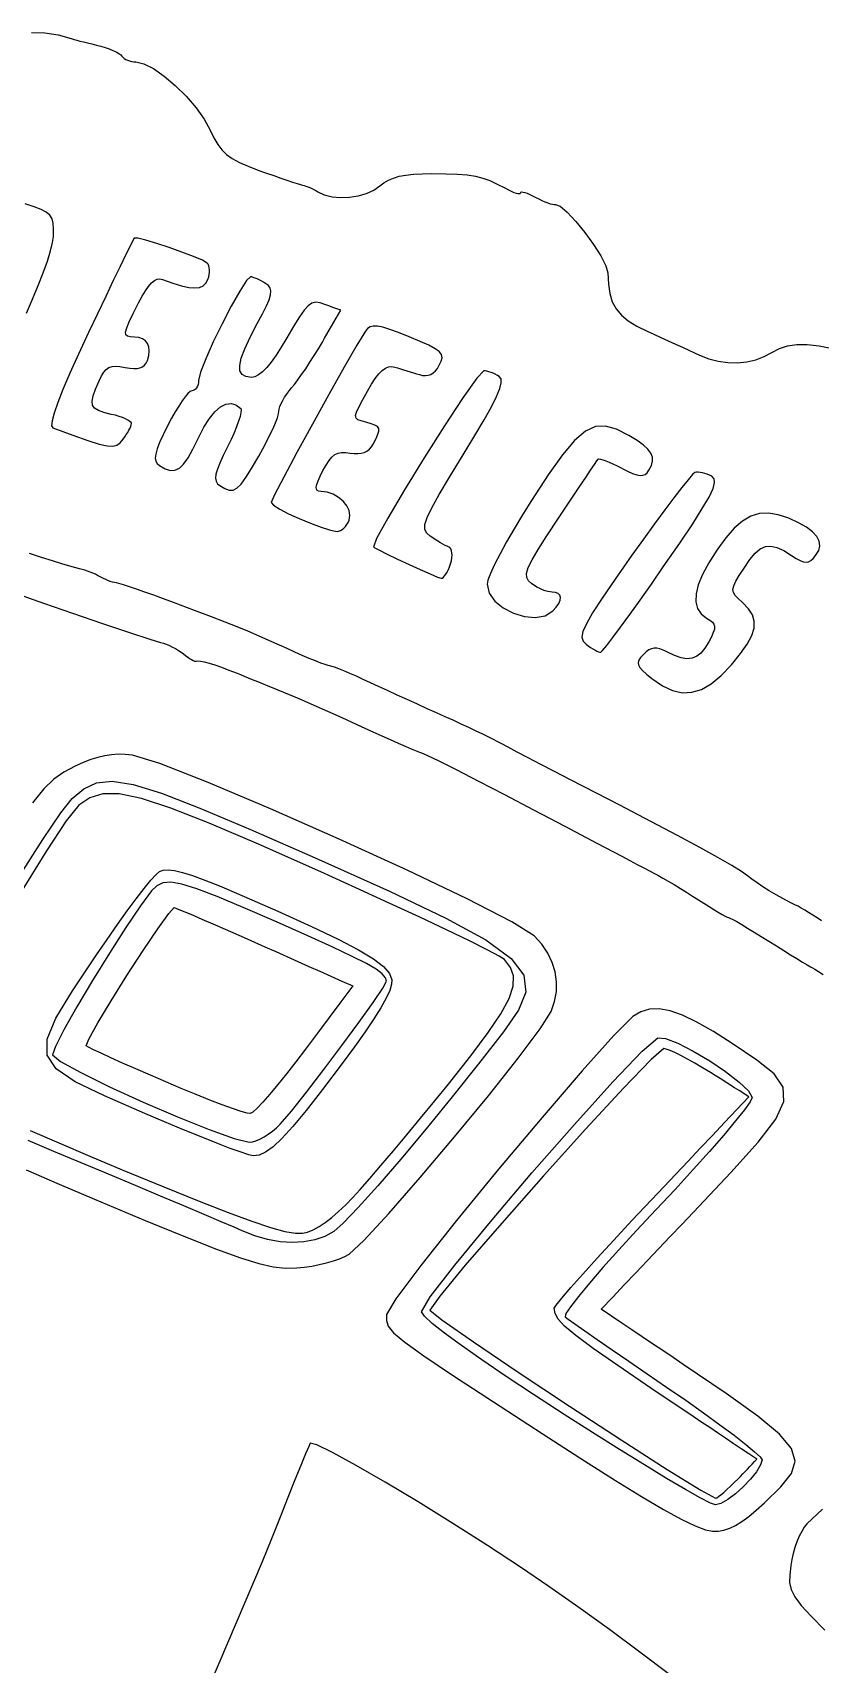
# Model space of a CAD drawing. Extents: x 0.3 to 13.7, y 0.1 to 13.4.
# Drawn here: x 8.747 to 10.052, y 10.458 to 13.16 of the extents above; entities that cross this region are included whole.
import ezdxf

# ---------------------------------------------------------------- set-up
doc = ezdxf.new("R2010")
doc.units = 0
doc.layers.get('0').update_dxf_attribs({"linetype": 'CONTINUOUS'})

msp = doc.modelspace()

# ---------------------------------------------------------------- linework, layer by layer
at = {"color": 0}
for points in [[(8.74544, 13.1596), (8.76758, 13.1595), (8.78961, 13.1562), (8.81108, 13.1497), (8.81299, 13.1491), (8.81614, 13.1482), (8.82042, 13.147), (8.82568, 13.1457), (8.83176, 13.1442), (8.83843, 13.1425), (8.8456, 13.1408), (8.85303, 13.1391), (8.8604, 13.1371), (8.86757, 13.1349), (8.87429, 13.1326), (8.88043, 13.1302), (8.88574, 13.1277), (8.89014, 13.1252), (8.89339, 13.1229), (8.89535, 13.1208), (8.89686, 13.1189), (8.89903, 13.117), (8.90164, 13.1154), (8.90463, 13.1139), (8.90788, 13.1128), (8.91135, 13.1119), (8.91493, 13.1113), (8.91851, 13.1111), (8.93158, 13.1081), (8.9476, 13.1), (8.96533, 13.0876), (8.98378, 13.0719), (9.00174, 13.0542), (9.01812, 13.0352), (9.03179, 13.0163), (9.04167, 12.9982), (9.04775, 12.9852), (9.05393, 12.9744), (9.06065, 12.9654), (9.06858, 12.9577), (9.07813, 12.951), (9.0899, 12.9447), (9.10444, 12.9384), (9.12224, 12.9316), (9.13471, 12.9272), (9.14681, 12.9229), (9.15826, 12.9189), (9.16862, 12.9154), (9.17779, 12.9123), (9.18533, 12.9099), (9.19097, 12.9082), (9.19444, 12.9072), (9.19694, 12.9066), (9.19987, 12.9056), (9.20307, 12.9045), (9.20643, 12.9031), (9.20985, 12.9015), (9.21326, 12.8998), (9.21653, 12.898), (9.21962, 12.8962), (9.23047, 12.8911), (9.24333, 12.888), (9.25749, 12.8868), (9.27219, 12.8873), (9.28678, 12.8895), (9.30051, 12.8934), (9.31272, 12.899), (9.32264, 12.906), (9.32921, 12.9111), (9.33658, 12.9154), (9.34494, 12.9189), (9.35454, 12.9218), (9.36556, 12.9238), (9.3781, 12.9252), (9.39247, 12.9261), (9.40875, 12.9263), (9.43197, 12.9261), (9.45111, 12.9254), (9.46707, 12.9241), (9.48074, 12.922), (9.493, 12.9189), (9.50478, 12.9147), (9.51704, 12.909), (9.53054, 12.9019), (9.5356, 12.8992), (9.54025, 12.897), (9.54449, 12.8952), (9.54824, 12.894), (9.55126, 12.8933), (9.5536, 12.8931), (9.55507, 12.8934), (9.55556, 12.8945), (9.55604, 12.8955), (9.55751, 12.8958), (9.55985, 12.8956), (9.56287, 12.8949), (9.56663, 12.8936), (9.57086, 12.8918), (9.57553, 12.8896), (9.58057, 12.8869), (9.58572, 12.8842), (9.59088, 12.8817), (9.59581, 12.8796), (9.60047, 12.8778), (9.60465, 12.8764), (9.60829, 12.8755), (9.61117, 12.8751), (9.61322, 12.8752), (9.6211, 12.8724), (9.63286, 12.8625), (9.64703, 12.8472), (9.66206, 12.8287), (9.67637, 12.8089), (9.68853, 12.7899), (9.69694, 12.7735), (9.70014, 12.7619), (9.70096, 12.7434), (9.70335, 12.7275), (9.70751, 12.7139), (9.71382, 12.7022), (9.72244, 12.6917), (9.73372, 12.6824), (9.74794, 12.6737), (9.76531, 12.6652), (9.77632, 12.6602), (9.78803, 12.6549), (9.80003, 12.6495), (9.81196, 12.644), (9.82346, 12.6388), (9.83421, 12.6339), (9.84386, 12.6295), (9.852, 12.6257), (9.86724, 12.6197), (9.88292, 12.6157), (9.89882, 12.6134), (9.91465, 12.6131), (9.93012, 12.6146), (9.94499, 12.618), (9.95904, 12.6232), (9.9719, 12.6303), (9.98415, 12.6367), (9.99778, 12.6411), (10.0131, 12.6433), (10.0304, 12.6433), (10.05, 12.6412), (10.0721, 12.6369)], [(8.73725, 12.6954), (8.7475, 12.7185), (8.75683, 12.7409), (8.76503, 12.7621), (8.77186, 12.7815), (8.77707, 12.7983), (8.78054, 12.8121), (8.7819, 12.8222), (8.78212, 12.8344), (8.78153, 12.844), (8.77963, 12.8515), (8.77599, 12.8575), (8.77018, 12.8625), (8.76172, 12.8669), (8.75022, 12.8714), (8.73519, 12.8763)], [(10.0539, 11.6891), (10.0467, 11.694), (10.0396, 11.6986), (10.0326, 11.703), (10.0261, 11.707), (10.0202, 11.7104), (10.0151, 11.7133), (10.0111, 11.7153), (10.0007, 11.7204), (9.98975, 11.7262), (9.97857, 11.7325), (9.9675, 11.7389), (9.95692, 11.7456), (9.94715, 11.752), (9.93858, 11.758), (9.93147, 11.7636), (9.92156, 11.7707), (9.90517, 11.7809), (9.88217, 11.7942), (9.85232, 11.8107), (9.81554, 11.8305), (9.77149, 11.8538), (9.72011, 11.8806), (9.66114, 11.9111), (9.63613, 11.924), (9.61193, 11.9365), (9.58908, 11.9483), (9.56825, 11.9592), (9.55003, 11.9687), (9.53494, 11.9766), (9.5236, 11.9826), (9.51665, 11.9863), (9.5109, 11.9894), (9.50299, 11.9934), (9.49333, 11.9981), (9.48221, 12.0034), (9.47, 12.0091), (9.45714, 12.015), (9.44385, 12.0212), (9.43056, 12.0271), (9.4165, 12.0334), (9.40104, 12.0404), (9.38471, 12.0477), (9.368, 12.0554), (9.35135, 12.063), (9.33539, 12.0703), (9.32047, 12.0772), (9.30724, 12.0833), (9.29514, 12.0889), (9.28358, 12.0941), (9.27274, 12.0988), (9.26297, 12.1029), (9.2545, 12.1064), (9.24767, 12.1089), (9.24274, 12.1105), (9.2399, 12.1111), (9.23703, 12.1117), (9.23182, 12.1133), (9.22467, 12.116), (9.21571, 12.1196), (9.2054, 12.1237), (9.1939, 12.1287), (9.18164, 12.1341), (9.16878, 12.1398), (9.14356, 12.1512), (9.12261, 12.1605), (9.10406, 12.1686), (9.08604, 12.1761), (9.06651, 12.1839), (9.04372, 12.1927), (9.01568, 12.2032), (8.98058, 12.2164), (8.96408, 12.2224), (8.94819, 12.2282), (8.93321, 12.2335), (8.9196, 12.2382), (8.90767, 12.2422), (8.89785, 12.2453), (8.89051, 12.2475), (8.88613, 12.2485), (8.88303, 12.2491), (8.87961, 12.2501), (8.87597, 12.2511), (8.87224, 12.2526), (8.86849, 12.2541), (8.86486, 12.2557), (8.86143, 12.2575), (8.8584, 12.2592), (8.85519, 12.2611), (8.85146, 12.263), (8.84733, 12.2648), (8.84289, 12.2665), (8.83826, 12.2682), (8.83371, 12.2696), (8.82926, 12.2709), (8.82503, 12.2719), (8.81896, 12.2734), (8.80914, 12.2762), (8.79606, 12.2801), (8.78028, 12.285), (8.76226, 12.2908), (8.74251, 12.2972)], [(8.72358, 12.2299), (8.76531, 12.2152), (8.81369, 12.1986), (8.86307, 12.1816), (8.90767, 12.1667), (8.94174, 12.1555), (8.95947, 12.1502), (8.96397, 12.1489), (8.96881, 12.1471), (8.9739, 12.145), (8.97906, 12.1425), (8.98415, 12.1398), (8.98899, 12.1369), (8.99338, 12.134), (8.99729, 12.131), (9.00082, 12.1282), (9.00429, 12.1257), (9.00754, 12.1234), (9.01058, 12.1216), (9.01324, 12.1202), (9.01546, 12.1193), (9.01714, 12.119), (9.01824, 12.1191), (9.02083, 12.1197), (9.02533, 12.1193), (9.03168, 12.118), (9.03971, 12.1157), (9.04926, 12.1128), (9.06028, 12.1089), (9.0726, 12.1043), (9.0861, 12.099), (9.09164, 12.0968), (9.09776, 12.0942), (9.10433, 12.0917), (9.11111, 12.0889), (9.1244, 12.0836), (9.13058, 12.0812), (9.13613, 12.0789), (9.15375, 12.0717), (9.17247, 12.064), (9.19233, 12.0555), (9.21343, 12.0464), (9.23574, 12.0365), (9.25944, 12.0259), (9.2845, 12.0144), (9.31108, 12.0022), (9.32579, 11.9955), (9.33979, 11.9892), (9.35281, 11.9833), (9.36447, 11.9783), (9.37451, 11.9739), (9.3826, 11.9705), (9.38835, 11.9683), (9.39144, 11.9673), (9.40028, 11.9636), (9.41997, 11.9541), (9.449, 11.9395), (9.48594, 11.9206), (9.52919, 11.8982), (9.57721, 11.8732), (9.62858, 11.8461), (9.68175, 11.818), (9.69542, 11.8107), (9.70931, 11.8033), (9.7231, 11.7961), (9.73633, 11.7891), (9.74864, 11.7826), (9.75965, 11.7769), (9.76893, 11.7719), (9.77621, 11.7682), (9.78299, 11.7647), (9.79107, 11.7601), (9.80018, 11.7548), (9.81, 11.7491), (9.82015, 11.7429), (9.8304, 11.7366), (9.8405, 11.7303), (9.84999, 11.7241), (9.85906, 11.7183), (9.86768, 11.7128), (9.87576, 11.7078), (9.88303, 11.7035), (9.88926, 11.6999), (9.89432, 11.6972), (9.89794, 11.6954), (9.90001, 11.6947), (9.90235, 11.6938), (9.90696, 11.6915), (9.91357, 11.6879), (9.92188, 11.6831), (9.93158, 11.6773), (9.94249, 11.6706), (9.95426, 11.6634), (9.96669, 11.6556), (9.97917, 11.6477), (9.99126, 11.64), (10.0027, 11.633), (10.0132, 11.6266), (10.0223, 11.6209), (10.0299, 11.6164), (10.0356, 11.6131), (10.0391, 11.6112), (10.0428, 11.6092), (10.0487, 11.6055), (10.0565, 11.6004)], [(8.73699, 11.2772), (8.79156, 11.2534), (8.84999, 11.2285), (8.93403, 11.1932), (9.00049, 11.1659), (9.05219, 11.1455), (9.0919, 11.1311), (9.12229, 11.1217), (9.14611, 11.1165), (9.16613, 11.1145), (9.18511, 11.1149), (9.19721, 11.116), (9.20964, 11.1177), (9.22206, 11.1201), (9.23415, 11.1229), (9.2455, 11.1261), (9.25575, 11.1298), (9.26454, 11.1336), (9.2716, 11.1375), (9.2716, 11.1375), (9.29622, 11.1602), (9.3374, 11.2048), (9.38937, 11.2642), (9.44624, 11.3315), (9.50217, 11.3996), (9.55137, 11.4616), (9.58789, 11.5104), (9.60596, 11.5389), (9.61171, 11.5555), (9.61481, 11.5721), (9.61518, 11.5885), (9.61296, 11.6046), (9.60807, 11.6203), (9.60064, 11.6356), (9.59056, 11.6504), (9.57796, 11.6644), (9.54129, 11.6874), (9.46729, 11.7255), (9.36794, 11.7729), (9.25532, 11.8245), (9.1415, 11.8748), (9.03842, 11.9183), (8.95822, 11.9496), (8.91287, 11.9634), (8.90099, 11.9646), (8.88949, 11.9649), (8.87819, 11.9642), (8.86697, 11.9626), (8.85558, 11.9598), (8.84375, 11.9561), (8.83138, 11.9512), (8.81819, 11.9452), (8.79915, 11.9353), (8.78244, 11.9239), (8.7659, 11.9079), (8.74729, 11.8845)], [(8.72737, 11.7658), (8.76437, 11.824), (8.79417, 11.868), (8.81278, 11.8917), (8.83225, 11.9079), (8.85308, 11.9178), (8.87901, 11.9204), (8.91379, 11.9149), (8.9611, 11.9004), (9.02458, 11.8759), (9.10807, 11.8405), (9.21517, 11.7933), (9.33826, 11.7381), (9.43153, 11.6936), (9.49783, 11.6575), (9.54004, 11.6268), (9.56119, 11.5991), (9.56418, 11.5714), (9.55186, 11.5412), (9.52729, 11.5057), (9.48594, 11.4524), (9.44254, 11.3981), (9.39899, 11.3448), (9.35721, 11.2949), (9.31917, 11.2508), (9.28674, 11.2146), (9.26183, 11.1886), (9.24647, 11.1751), (9.23128, 11.1669), (9.21457, 11.1612), (9.1965, 11.1578), (9.17731, 11.1567), (9.15728, 11.158), (9.13667, 11.1617), (9.11561, 11.1678), (9.09446, 11.1761), (9.09446, 11.1761), (9.081, 11.182), (9.05968, 11.1912), (9.03157, 11.2031), (8.99778, 11.2174), (8.95942, 11.2336), (8.91758, 11.2511), (8.87332, 11.2696), (8.82781, 11.2886), (8.78282, 11.3074), (8.74029, 11.3254)], [(8.74343, 11.342), (8.7909, 11.3216), (8.84218, 11.2999), (8.89594, 11.2772), (8.965, 11.2486), (9.02322, 11.225), (9.07146, 11.2063), (9.11063, 11.1918), (9.1416, 11.1815), (9.16525, 11.175), (9.18261, 11.1719), (9.19444, 11.172), (9.20281, 11.1741), (9.21197, 11.1779), (9.22174, 11.1832), (9.23215, 11.1901), (9.243, 11.1983), (9.25429, 11.208), (9.26594, 11.219), (9.27778, 11.2312), (9.27778, 11.2312), (9.29004, 11.2447), (9.30572, 11.2626), (9.32428, 11.2841), (9.34489, 11.3085), (9.36708, 11.335), (9.39008, 11.3627), (9.41331, 11.3911), (9.43608, 11.4191), (9.4731, 11.4658), (9.50185, 11.5041), (9.52274, 11.5354), (9.5364, 11.5607), (9.54335, 11.5812), (9.54406, 11.5979), (9.53907, 11.6122), (9.52892, 11.6251), (9.51992, 11.6309), (9.50011, 11.6413), (9.47076, 11.656), (9.43311, 11.6741), (9.38846, 11.6953), (9.33794, 11.7187), (9.28293, 11.7439), (9.22461, 11.7702), (9.12169, 11.8161), (9.03993, 11.851), (8.97618, 11.876), (8.92757, 11.8919), (8.89106, 11.8995), (8.86361, 11.8995), (8.84224, 11.8929), (8.82389, 11.8806), (8.803, 11.8547), (8.77029, 11.8052), (8.73025, 11.7399)], [(9.80236, 10.4413), (9.75319, 10.4785), (9.70264, 10.5159), (9.65192, 10.5525), (9.60243, 10.5873), (9.55556, 10.6193), (9.50103, 10.6551), (9.44336, 10.6917), (9.38574, 10.7272), (9.33128, 10.7598), (9.28304, 10.7877), (9.24419, 10.809), (9.21789, 10.8219), (9.20719, 10.8245), (9.20469, 10.8191), (9.19949, 10.8066), (9.19179, 10.7878), (9.18197, 10.7636), (9.17036, 10.7347), (9.15722, 10.7019), (9.14296, 10.6661), (9.12787, 10.6281), (9.02692, 10.3923)], [(10.0556, 10.7154), (10.0294, 10.6908), (10.0252, 10.6853), (10.0211, 10.6784), (10.0171, 10.6704), (10.0133, 10.6614), (10.0099, 10.6518), (10.0071, 10.6419), (10.0047, 10.6319), (10.003, 10.6222), (10.0012, 10.6068), (10.001, 10.5941), (10.0035, 10.5825), (10.0096, 10.5703), (10.0202, 10.556), (10.0366, 10.5381), (10.0595, 10.515)]]:
    msp.add_lwpolyline(points, dxfattribs=at)
for points in [[(8.91114, 12.5124), (8.91043, 12.5142), (8.90847, 12.5161), (8.90539, 12.5182), (8.90132, 12.5202), (8.89638, 12.5223), (8.89074, 12.5242), (8.8845, 12.5262), (8.87776, 12.5277), (8.8655, 12.5308), (8.85633, 12.5341), (8.8501, 12.538), (8.84668, 12.543), (8.84586, 12.5496), (8.8475, 12.5582), (8.85146, 12.5693), (8.85753, 12.5833), (8.86149, 12.5913), (8.86535, 12.5975), (8.86942, 12.6021), (8.87386, 12.6053), (8.87896, 12.607), (8.88499, 12.6076), (8.89208, 12.607), (8.90056, 12.6055), (8.90821, 12.6041), (8.91482, 12.6034), (8.92046, 12.6035), (8.92529, 12.6045), (8.92931, 12.6063), (8.93267, 12.6091), (8.93539, 12.6126), (8.9375, 12.6171), (8.93994, 12.6252), (8.94075, 12.6326), (8.94011, 12.6392), (8.93793, 12.6448), (8.9344, 12.6494), (8.92953, 12.6527), (8.92339, 12.6548), (8.91601, 12.6556), (8.90924, 12.6558), (8.90451, 12.657), (8.90192, 12.6595), (8.90147, 12.664), (8.90326, 12.671), (8.90744, 12.681), (8.91396, 12.6947), (8.9229, 12.7125), (8.92876, 12.7233), (8.93425, 12.7324), (8.93946, 12.7396), (8.94444, 12.7452), (8.94922, 12.749), (8.95383, 12.7513), (8.95839, 12.7518), (8.96283, 12.7509), (8.97976, 12.7447), (8.99408, 12.7404), (9.00603, 12.7378), (9.01585, 12.7369), (9.02371, 12.7378), (9.02983, 12.7405), (9.03444, 12.7449), (9.03776, 12.751), (9.03907, 12.7551), (9.03993, 12.7592), (9.04042, 12.7632), (9.04042, 12.767), (9.04004, 12.7705), (9.03928, 12.7737), (9.03808, 12.7762), (9.03646, 12.7782), (9.02854, 12.7827), (9.01389, 12.7891), (8.99485, 12.7963), (8.97379, 12.8038), (8.95301, 12.8105), (8.93479, 12.8159), (8.92156, 12.8191), (8.91558, 12.8193), (8.91351, 12.8156), (8.90875, 12.806), (8.90153, 12.7914), (8.89219, 12.7723), (8.88112, 12.7492), (8.86854, 12.723), (8.85476, 12.6941), (8.84011, 12.6633), (8.82324, 12.6272), (8.80914, 12.5959), (8.79769, 12.5691), (8.78896, 12.5471), (8.78293, 12.5297), (8.77957, 12.5169), (8.77892, 12.5087), (8.78097, 12.5052), (8.81396, 12.4932), (8.83914, 12.4844), (8.85775, 12.4785), (8.8711, 12.4755), (8.88043, 12.4749), (8.88704, 12.4768), (8.89219, 12.4807), (8.89725, 12.4866), (8.90001, 12.4903), (8.90261, 12.4941), (8.90494, 12.4979), (8.90701, 12.5015), (8.90875, 12.5048), (8.91, 12.5078), (8.91081, 12.5104), (8.91114, 12.5124)], [(9.1219, 12.4583), (9.12864, 12.4704), (9.13488, 12.4823), (9.14057, 12.4936), (9.14556, 12.5042), (9.14968, 12.5137), (9.15278, 12.5219), (9.15474, 12.5283), (9.15543, 12.5327), (9.15588, 12.5363), (9.15712, 12.5406), (9.15907, 12.5455), (9.16163, 12.5506), (9.16471, 12.556), (9.16824, 12.5613), (9.1721, 12.5665), (9.17626, 12.5715), (9.18104, 12.5772), (9.18668, 12.5846), (9.19303, 12.5934), (9.19982, 12.6033), (9.20682, 12.6138), (9.21392, 12.6249), (9.22081, 12.6362), (9.22732, 12.6472), (9.23112, 12.6538), (9.23492, 12.6604), (9.23867, 12.667), (9.24246, 12.6736), (9.24625, 12.6802), (9.25006, 12.6868), (9.25385, 12.6934), (9.25765, 12.7), (9.25439, 12.7012), (9.24789, 12.7036), (9.24462, 12.7048), (9.23813, 12.7074), (9.23486, 12.7086), (9.23161, 12.7098), (9.22347, 12.7123), (9.21647, 12.7132), (9.21013, 12.7117), (9.20378, 12.7076), (9.197, 12.7003), (9.18918, 12.6892), (9.17985, 12.674), (9.16846, 12.6543), (9.15935, 12.6388), (9.15076, 12.6255), (9.14274, 12.6143), (9.13525, 12.6051), (9.12825, 12.598), (9.12175, 12.5929), (9.11567, 12.5899), (9.11008, 12.5889), (9.10069, 12.5901), (9.09424, 12.5936), (9.09076, 12.5998), (9.09039, 12.6088), (9.09299, 12.6209), (9.09874, 12.6363), (9.10753, 12.6553), (9.11947, 12.6779), (9.12819, 12.6941), (9.13471, 12.7071), (9.13917, 12.7175), (9.1416, 12.7256), (9.14219, 12.7319), (9.1409, 12.7368), (9.13792, 12.7408), (9.13336, 12.7444), (9.12983, 12.7466), (9.12619, 12.7486), (9.12261, 12.7505), (9.11914, 12.7521), (9.11589, 12.7534), (9.11296, 12.7545), (9.11046, 12.7552), (9.10846, 12.7554), (9.10167, 12.749), (9.09044, 12.7317), (9.07644, 12.7069), (9.06131, 12.6778), (9.04665, 12.6476), (9.03418, 12.6197), (9.0255, 12.5973), (9.02225, 12.5837), (9.02197, 12.5802), (9.02138, 12.577), (9.02035, 12.5742), (9.01899, 12.5717), (9.01742, 12.5696), (9.01551, 12.568), (9.01351, 12.5671), (9.01129, 12.5667), (9.00851, 12.5655), (9.00478, 12.5622), (9.00022, 12.5569), (8.99507, 12.5499), (8.98947, 12.5414), (8.98356, 12.5317), (8.97749, 12.5211), (8.97146, 12.5096), (8.96371, 12.4939), (8.95779, 12.481), (8.95367, 12.4704), (8.95128, 12.462), (8.95053, 12.4553), (8.95128, 12.4502), (8.95361, 12.4462), (8.95736, 12.4431), (8.96707, 12.4377), (8.97553, 12.435), (8.98324, 12.4352), (8.99046, 12.4385), (8.99756, 12.4453), (9.00499, 12.4558), (9.01307, 12.4703), (9.02225, 12.4889), (9.03125, 12.5065), (9.04036, 12.5209), (9.04949, 12.5321), (9.05854, 12.54), (9.06739, 12.5445), (9.07601, 12.5456), (9.08425, 12.5433), (9.09207, 12.5375), (9.09289, 12.535), (9.09256, 12.5305), (9.0911, 12.5241), (9.08865, 12.5163), (9.08535, 12.5072), (9.08117, 12.4971), (9.07628, 12.4863), (9.07075, 12.4749), (9.06321, 12.4596), (9.05746, 12.4469), (9.05344, 12.4367), (9.05111, 12.4284), (9.0504, 12.4219), (9.05126, 12.4168), (9.0536, 12.4129), (9.05735, 12.4098), (9.06586, 12.4049), (9.07303, 12.4022), (9.07954, 12.4023), (9.08594, 12.4055), (9.09278, 12.4123), (9.10064, 12.423), (9.11019, 12.4383), (9.1219, 12.4583)], [(9.27165, 12.3525), (9.273, 12.3603), (9.27149, 12.3684), (9.26758, 12.3764), (9.26161, 12.3838), (9.25401, 12.3903), (9.24517, 12.3954), (9.23551, 12.3988), (9.22537, 12.4), (9.22157, 12.4004), (9.21892, 12.4015), (9.21744, 12.4038), (9.21718, 12.4071), (9.21815, 12.4116), (9.22032, 12.4176), (9.22368, 12.4252), (9.22835, 12.4345), (9.23351, 12.4438), (9.23833, 12.4513), (9.24317, 12.457), (9.2481, 12.461), (9.25336, 12.4636), (9.25922, 12.4648), (9.26585, 12.4648), (9.27349, 12.4637), (9.28017, 12.4628), (9.28629, 12.4626), (9.29178, 12.4632), (9.29676, 12.4646), (9.30117, 12.4669), (9.30512, 12.4699), (9.30854, 12.4738), (9.31153, 12.4785), (9.31625, 12.4876), (9.31944, 12.4947), (9.32096, 12.5001), (9.32069, 12.5042), (9.31853, 12.5073), (9.31429, 12.5098), (9.30789, 12.5121), (9.29921, 12.5145), (9.29167, 12.5167), (9.28629, 12.5188), (9.28315, 12.5215), (9.28228, 12.5256), (9.28369, 12.5314), (9.28743, 12.5398), (9.29351, 12.5512), (9.30197, 12.5663), (9.30871, 12.5776), (9.315, 12.587), (9.32081, 12.5945), (9.32633, 12.6001), (9.33165, 12.604), (9.33681, 12.6062), (9.34196, 12.6068), (9.34722, 12.606), (9.35157, 12.6046), (9.35644, 12.6031), (9.36171, 12.6015), (9.36719, 12.5998), (9.37272, 12.5981), (9.37815, 12.5965), (9.38325, 12.5948), (9.38792, 12.5934), (9.39318, 12.5922), (9.39806, 12.5918), (9.40261, 12.5924), (9.4069, 12.5939), (9.41086, 12.5962), (9.4145, 12.5995), (9.41792, 12.6037), (9.42101, 12.6089), (9.42421, 12.6157), (9.42551, 12.6215), (9.42453, 12.6266), (9.42085, 12.6315), (9.41407, 12.6364), (9.40375, 12.642), (9.38949, 12.6484), (9.37093, 12.6561), (9.35325, 12.6631), (9.33892, 12.6683), (9.32753, 12.6718), (9.31858, 12.6737), (9.31168, 12.6739), (9.30638, 12.6726), (9.30219, 12.6699), (9.29878, 12.6656), (9.28461, 12.6424), (9.26346, 12.6057), (9.23801, 12.5604), (9.21099, 12.5117), (9.18517, 12.4644), (9.16336, 12.4237), (9.14828, 12.3945), (9.14264, 12.3818), (9.14649, 12.3773), (9.15668, 12.3708), (9.17144, 12.3632), (9.18896, 12.355), (9.20757, 12.3473), (9.22537, 12.3407), (9.24061, 12.336), (9.25157, 12.334), (9.25429, 12.3342), (9.25711, 12.3352), (9.25993, 12.3369), (9.26269, 12.3391), (9.26535, 12.3419), (9.26779, 12.3451), (9.26992, 12.3487), (9.27165, 12.3525)], [(9.43961, 12.2801), (9.44097, 12.2851), (9.44179, 12.2899), (9.44211, 12.2944), (9.44189, 12.2985), (9.44125, 12.302), (9.44006, 12.3049), (9.43842, 12.307), (9.43636, 12.3083), (9.43375, 12.3093), (9.43056, 12.3108), (9.42686, 12.3128), (9.42285, 12.3151), (9.41862, 12.3176), (9.41428, 12.3204), (9.41, 12.3233), (9.40582, 12.3262), (9.40022, 12.3312), (9.39714, 12.3372), (9.39719, 12.3453), (9.40076, 12.3568), (9.40842, 12.3729), (9.42062, 12.3948), (9.43782, 12.4237), (9.46061, 12.4608), (9.47999, 12.4924), (9.4955, 12.5188), (9.50743, 12.5403), (9.51594, 12.5573), (9.52132, 12.5705), (9.52365, 12.58), (9.52328, 12.5865), (9.52024, 12.5903), (9.51708, 12.5922), (9.51367, 12.594), (9.51014, 12.5956), (9.50662, 12.597), (9.50315, 12.5981), (9.49989, 12.599), (9.49696, 12.5996), (9.49447, 12.5998), (9.48301, 12.5875), (9.46007, 12.555), (9.42964, 12.5089), (9.396, 12.4559), (9.36328, 12.4026), (9.33567, 12.3558), (9.31722, 12.322), (9.31218, 12.3079), (9.32058, 12.3032), (9.33447, 12.2963), (9.35183, 12.288), (9.37082, 12.2791), (9.38949, 12.2706), (9.40593, 12.2634), (9.41812, 12.2583), (9.42426, 12.2563), (9.42594, 12.2566), (9.42779, 12.2579), (9.42979, 12.2601), (9.43192, 12.263), (9.43397, 12.2665), (9.43599, 12.2706), (9.43787, 12.2752), (9.43961, 12.2801)], [(9.60889, 12.2023), (9.61458, 12.2086), (9.61865, 12.2145), (9.62099, 12.2198), (9.62164, 12.2243), (9.62067, 12.2281), (9.618, 12.231), (9.61367, 12.2328), (9.60769, 12.2333), (9.60439, 12.2336), (9.60053, 12.2344), (9.59631, 12.2357), (9.59185, 12.2374), (9.58729, 12.2395), (9.58274, 12.2418), (9.57835, 12.2445), (9.57422, 12.2472), (9.56885, 12.252), (9.56581, 12.2574), (9.56554, 12.2644), (9.56836, 12.2739), (9.57465, 12.2869), (9.58479, 12.3042), (9.59918, 12.3268), (9.61811, 12.3556), (9.64274, 12.3925), (9.65369, 12.4089), (9.66336, 12.4233), (9.6715, 12.4354), (9.67779, 12.4448), (9.68201, 12.451), (9.68386, 12.4536), (9.68522, 12.4539), (9.68782, 12.4536), (9.69168, 12.4525), (9.6965, 12.4507), (9.70215, 12.4484), (9.7085, 12.4455), (9.71539, 12.4423), (9.73275, 12.4337), (9.7411, 12.4299), (9.74794, 12.4276), (9.75347, 12.4265), (9.75797, 12.4268), (9.76178, 12.4283), (9.76497, 12.431), (9.76796, 12.4351), (9.77214, 12.4429), (9.77425, 12.4501), (9.77408, 12.4569), (9.77154, 12.4634), (9.7665, 12.4701), (9.75879, 12.4771), (9.74838, 12.4845), (9.73503, 12.4927), (9.71451, 12.5032), (9.69646, 12.5084), (9.67958, 12.5074), (9.66282, 12.4997), (9.64497, 12.4843), (9.62489, 12.4606), (9.60146, 12.4277), (9.57351, 12.3849), (9.55875, 12.3613), (9.54497, 12.3383), (9.5325, 12.3166), (9.5216, 12.2967), (9.51258, 12.2791), (9.50581, 12.2644), (9.50151, 12.2534), (9.5, 12.2463), (9.50353, 12.2318), (9.51303, 12.2186), (9.52696, 12.2074), (9.54383, 12.1987), (9.56196, 12.1932), (9.57992, 12.1915), (9.59608, 12.1944), (9.60889, 12.2023)], [(9.79194, 12.275), (9.81912, 12.3145), (9.84056, 12.3465), (9.85656, 12.3716), (9.86768, 12.3907), (9.87429, 12.4048), (9.87696, 12.4147), (9.87603, 12.4212), (9.87207, 12.4252), (9.86838, 12.427), (9.86453, 12.4287), (9.86063, 12.43), (9.85678, 12.431), (9.85314, 12.4316), (9.84978, 12.432), (9.84685, 12.4319), (9.8444, 12.4314), (9.84039, 12.428), (9.83296, 12.4195), (9.82254, 12.4065), (9.80946, 12.3897), (9.79428, 12.3695), (9.77735, 12.3465), (9.75911, 12.3213), (9.73996, 12.2945), (9.71203, 12.2546), (9.69054, 12.2232), (9.67492, 12.199), (9.66456, 12.181), (9.6589, 12.168), (9.65728, 12.1588), (9.65918, 12.1522), (9.66396, 12.1472), (9.66769, 12.1445), (9.67144, 12.1419), (9.67507, 12.1396), (9.67854, 12.1376), (9.68169, 12.1359), (9.6844, 12.1348), (9.68664, 12.1341), (9.68826, 12.1338), (9.69146, 12.1368), (9.69835, 12.1451), (9.70839, 12.1583), (9.72125, 12.1755), (9.73643, 12.1964), (9.75358, 12.2203), (9.77219, 12.2467), (9.79194, 12.275)], [(9.90468, 12.1131), (9.91971, 12.1316), (9.93093, 12.1475), (9.93842, 12.1615), (9.94228, 12.1739), (9.9426, 12.1851), (9.9394, 12.1956), (9.93278, 12.2058), (9.92285, 12.2161), (9.91585, 12.2226), (9.91092, 12.2279), (9.90804, 12.2329), (9.90722, 12.238), (9.90858, 12.2439), (9.91206, 12.2514), (9.91775, 12.2609), (9.92563, 12.2732), (9.93528, 12.2872), (9.94412, 12.2977), (9.95258, 12.3048), (9.96104, 12.3087), (9.97006, 12.3095), (9.97999, 12.3072), (9.99126, 12.3021), (10.0044, 12.2942), (10.0122, 12.2892), (10.0186, 12.2857), (10.0238, 12.2835), (10.0283, 12.2829), (10.0322, 12.2835), (10.036, 12.2857), (10.0399, 12.2892), (10.0442, 12.2942), (10.0493, 12.3021), (10.0513, 12.31), (10.0503, 12.3178), (10.0462, 12.3256), (10.0391, 12.3332), (10.029, 12.3408), (10.0159, 12.3483), (9.99983, 12.3556), (9.98242, 12.3616), (9.96636, 12.3643), (9.95133, 12.3635), (9.93707, 12.3591), (9.92318, 12.351), (9.90935, 12.339), (9.89524, 12.3231), (9.88053, 12.3029), (9.86714, 12.2817), (9.85693, 12.2626), (9.84993, 12.2455), (9.84619, 12.2305), (9.84571, 12.2174), (9.84842, 12.2065), (9.85439, 12.1975), (9.8635, 12.1904), (9.86908, 12.1871), (9.87315, 12.1839), (9.87571, 12.1805), (9.87679, 12.1768), (9.87646, 12.1722), (9.87472, 12.1666), (9.87164, 12.1596), (9.86719, 12.151), (9.86083, 12.1405), (9.85428, 12.1326), (9.84722, 12.1271), (9.83951, 12.1239), (9.83094, 12.1232), (9.82129, 12.1247), (9.81039, 12.1284), (9.79796, 12.1344), (9.79178, 12.1375), (9.78624, 12.1395), (9.78119, 12.1406), (9.77658, 12.1406), (9.77214, 12.1397), (9.76785, 12.1376), (9.76351, 12.1346), (9.75896, 12.1304), (9.75435, 12.1254), (9.75136, 12.121), (9.75011, 12.117), (9.7506, 12.1128), (9.75304, 12.1085), (9.75749, 12.1034), (9.76406, 12.0975), (9.77285, 12.0904), (9.79036, 12.0784), (9.80712, 12.0705), (9.82346, 12.0669), (9.83942, 12.0675), (9.85536, 12.0723), (9.87136, 12.0815), (9.88775, 12.0952), (9.90468, 12.1131)], [(8.93332, 11.3702), (8.86643, 11.3994), (8.81782, 11.4229), (8.78646, 11.4443), (8.77132, 11.4667), (8.77143, 11.4934), (8.78581, 11.5279), (8.81342, 11.5732), (8.85325, 11.6328), (8.87082, 11.6585), (8.88797, 11.683), (8.90424, 11.7056), (8.91917, 11.7258), (8.9324, 11.743), (8.94347, 11.7567), (8.95199, 11.7661), (8.95747, 11.771), (8.9636, 11.7733), (8.97174, 11.7739), (8.98232, 11.7726), (8.99576, 11.7694), (9.01237, 11.7642), (9.03256, 11.7567), (9.05669, 11.747), (9.08524, 11.7349), (9.15354, 11.7051), (9.20925, 11.6799), (9.25347, 11.6588), (9.28737, 11.6411), (9.31207, 11.6261), (9.32872, 11.6134), (9.33849, 11.6022), (9.34239, 11.5918), (9.34201, 11.5842), (9.33886, 11.5739), (9.33301, 11.561), (9.32428, 11.5454), (9.31272, 11.5269), (9.29818, 11.5053), (9.28065, 11.4807), (9.26004, 11.453), (9.22726, 11.4098), (9.20031, 11.3754), (9.17828, 11.3486), (9.16038, 11.3288), (9.14567, 11.3149), (9.1334, 11.306), (9.12267, 11.3015), (9.11263, 11.3003), (9.10568, 11.3019), (9.09289, 11.306), (9.07487, 11.3124), (9.05246, 11.321), (9.02636, 11.3314), (8.99735, 11.3432), (8.9661, 11.3563), (8.93332, 11.3702)], [(9.15744, 11.3528), (9.176, 11.3743), (9.20107, 11.4058), (9.22988, 11.4431), (9.25971, 11.4827), (9.28776, 11.5209), (9.31119, 11.5539), (9.32736, 11.5779), (9.33333, 11.5893), (9.33182, 11.595), (9.32661, 11.6014), (9.3164, 11.609), (9.30018, 11.6185), (9.27669, 11.6304), (9.24485, 11.6455), (9.20344, 11.6643), (9.15136, 11.6874), (9.09636, 11.7115), (9.053, 11.7297), (9.01964, 11.7424), (8.99462, 11.7502), (8.97629, 11.7533), (8.96294, 11.7522), (8.95296, 11.7473), (8.94456, 11.739), (8.92606, 11.7143), (8.90186, 11.6784), (8.87457, 11.6358), (8.84674, 11.5906), (8.82086, 11.5468), (8.79943, 11.509), (8.78515, 11.4812), (8.78043, 11.4675), (8.79378, 11.4565), (8.82731, 11.4379), (8.87489, 11.4146), (8.93028, 11.3893), (8.98736, 11.3647), (9.03982, 11.3436), (9.08149, 11.3288), (9.10622, 11.3229), (9.11143, 11.3234), (9.1174, 11.3251), (9.12392, 11.3278), (9.13075, 11.3314), (9.13775, 11.3359), (9.14464, 11.341), (9.15132, 11.3466), (9.15744, 11.3528)], [(8.96799, 11.4225), (8.94249, 11.4335), (8.91851, 11.4441), (8.89654, 11.4538), (8.87717, 11.4625), (8.86089, 11.47), (8.84831, 11.4759), (8.8399, 11.4801), (8.83621, 11.4823), (8.8406, 11.4936), (8.85553, 11.5202), (8.87765, 11.557), (8.90375, 11.5987), (8.9305, 11.6401), (8.95458, 11.6761), (8.97282, 11.7015), (8.98178, 11.7112), (8.98563, 11.7098), (8.99501, 11.7059), (9.00922, 11.7), (9.02772, 11.6921), (9.04986, 11.6825), (9.07503, 11.6715), (9.1026, 11.6593), (9.13194, 11.6463), (9.15018, 11.6382), (9.1684, 11.6301), (9.18658, 11.622), (9.20481, 11.6139), (9.22304, 11.6058), (9.24121, 11.5977), (9.25944, 11.5896), (9.27767, 11.5815), (9.2679, 11.5684), (9.25808, 11.5553), (9.21903, 11.503), (9.20921, 11.49), (9.19943, 11.4768), (9.18349, 11.4558), (9.16803, 11.4361), (9.15349, 11.4181), (9.14025, 11.4023), (9.12869, 11.3893), (9.11919, 11.3792), (9.11214, 11.3727), (9.10786, 11.3702), (9.10254, 11.3708), (9.09267, 11.3736), (9.07867, 11.3783), (9.06125, 11.3847), (9.04085, 11.3925), (9.01818, 11.4015), (8.99371, 11.4116), (8.96799, 11.4225)], [(9.95958, 10.7258), (9.98671, 10.7522), (10.0042, 10.7742), (10.0105, 10.7945), (10.0043, 10.8155), (9.9841, 10.8396), (9.94846, 10.8691), (9.89594, 10.9067), (9.82508, 10.9548), (9.80806, 10.9663), (9.79107, 10.9777), (9.77403, 10.9892), (9.75706, 11.0005), (9.74001, 11.012), (9.72304, 11.0234), (9.706, 11.0349), (9.68901, 11.0463), (9.70811, 11.0663), (9.72721, 11.0864), (9.74625, 11.1064), (9.76535, 11.1265), (9.80354, 11.1666), (9.82264, 11.1867), (9.84174, 11.2068), (9.90403, 11.2725), (9.94922, 11.3228), (9.97825, 11.3609), (9.99169, 11.3903), (9.99046, 11.4141), (9.97532, 11.4357), (9.94694, 11.4587), (9.90619, 11.4861), (9.87483, 11.506), (9.84754, 11.5216), (9.82379, 11.5329), (9.80306, 11.5402), (9.785, 11.5433), (9.76904, 11.5428), (9.75478, 11.5385), (9.74169, 11.5306), (9.71013, 11.4996), (9.65733, 11.4408), (9.5911, 11.3639), (9.51926, 11.2782), (9.44971, 11.1932), (9.39031, 11.1184), (9.3489, 11.0634), (9.33333, 11.0376), (9.3335, 11.0275), (9.33632, 11.0182), (9.34521, 11.0072), (9.36367, 10.9917), (9.39512, 10.9692), (9.44303, 10.9371), (9.5109, 10.8927), (9.60211, 10.8334), (9.66151, 10.7951), (9.71268, 10.7626), (9.75608, 10.7361), (9.79215, 10.7148), (9.8215, 10.6988), (9.84446, 10.6876), (9.86165, 10.6809), (9.87349, 10.6787), (9.88303, 10.679), (9.89242, 10.6807), (9.90192, 10.6837), (9.91174, 10.6884), (9.92215, 10.6948), (9.93338, 10.7031), (9.94581, 10.7134), (9.95958, 10.7258)], [(9.6275, 10.8722), (9.57715, 10.9049), (9.53168, 10.9351), (9.4916, 10.9623), (9.45747, 10.9864), (9.42985, 11.0067), (9.40924, 11.0229), (9.39621, 11.0348), (9.39122, 11.0418), (9.40588, 11.0665), (9.44678, 11.1194), (9.50569, 11.191), (9.57443, 11.2718), (9.64469, 11.3522), (9.70833, 11.4227), (9.75706, 11.4737), (9.78267, 11.4958), (9.79546, 11.4947), (9.81603, 11.4868), (9.84142, 11.4737), (9.86876, 11.4574), (9.89507, 11.4397), (9.91749, 11.4224), (9.93306, 11.4076), (9.93892, 11.3968), (9.93565, 11.3898), (9.92632, 11.3765), (9.91157, 11.3579), (9.89204, 11.3346), (9.86843, 11.3075), (9.84131, 11.2773), (9.81147, 11.2447), (9.7794, 11.2106), (9.74756, 11.1765), (9.71826, 11.1445), (9.692, 11.1151), (9.66954, 11.0893), (9.65147, 11.0674), (9.63829, 11.0504), (9.63075, 11.039), (9.62939, 11.0339), (9.63456, 11.0299), (9.64556, 11.022), (9.66183, 11.0106), (9.68261, 10.9962), (9.70725, 10.9791), (9.73497, 10.96), (9.76525, 10.9393), (9.79719, 10.9175), (9.82904, 10.8956), (9.85872, 10.8746), (9.88558, 10.8551), (9.90907, 10.8376), (9.92844, 10.8225), (9.94308, 10.8104), (9.95231, 10.8018), (9.95557, 10.7971), (9.95307, 10.7884), (9.94629, 10.7773), (9.93631, 10.765), (9.92432, 10.7524), (9.9114, 10.7408), (9.89865, 10.7312), (9.88726, 10.7247), (9.87819, 10.7222), (9.8699, 10.7253), (9.85297, 10.7341), (9.82844, 10.7479), (9.79731, 10.7663), (9.76064, 10.7885), (9.7194, 10.814), (9.67469, 10.8421), (9.6275, 10.8722)], [(9.91569, 10.7657), (9.91954, 10.7696), (9.92344, 10.7737), (9.93115, 10.7817), (9.935, 10.7858), (9.93892, 10.7899), (9.94276, 10.7939), (9.94661, 10.798), (9.93365, 10.8066), (9.92068, 10.8153), (9.90767, 10.8241), (9.89469, 10.8328), (9.88172, 10.8415), (9.86871, 10.8503), (9.85574, 10.8589), (9.84278, 10.8677), (9.77154, 10.9156), (9.71664, 10.953), (9.67583, 10.9814), (9.64714, 11.0028), (9.62842, 11.0184), (9.61762, 11.03), (9.61257, 11.0393), (9.61128, 11.0478), (9.61453, 11.0531), (9.62392, 11.0647), (9.63883, 11.082), (9.65853, 11.1042), (9.6824, 11.1306), (9.70979, 11.1604), (9.73996, 11.1929), (9.77235, 11.2274), (9.79254, 11.2487), (9.81272, 11.2701), (9.83285, 11.2914), (9.85303, 11.3128), (9.87315, 11.3341), (9.89333, 11.3554), (9.91347, 11.3768), (9.93365, 11.3981), (9.91769, 11.4081), (9.90978, 11.413), (9.88585, 11.428), (9.87793, 11.433), (9.86996, 11.4379), (9.85688, 11.446), (9.84418, 11.4534), (9.83208, 11.4602), (9.82101, 11.4661), (9.81125, 11.471), (9.80306, 11.4747), (9.79688, 11.477), (9.79286, 11.4778), (9.77203, 11.4598), (9.72618, 11.4124), (9.6639, 11.345), (9.59375, 11.2673), (9.52425, 11.1888), (9.46403, 11.1191), (9.4216, 11.0678), (9.40554, 11.0445), (9.42529, 11.0286), (9.47737, 10.9922), (9.55132, 10.9423), (9.6365, 10.8859), (9.72239, 10.8298), (9.79839, 10.7811), (9.85394, 10.7467), (9.87847, 10.7336), (9.88038, 10.7342), (9.88336, 10.7361), (9.88726, 10.7389), (9.89199, 10.7429), (9.89735, 10.7476), (9.90315, 10.7532), (9.90935, 10.7592), (9.91569, 10.7657)]]:
    msp.add_lwpolyline(points, close=True, dxfattribs=at)

doc.saveas('drawing.dxf')
